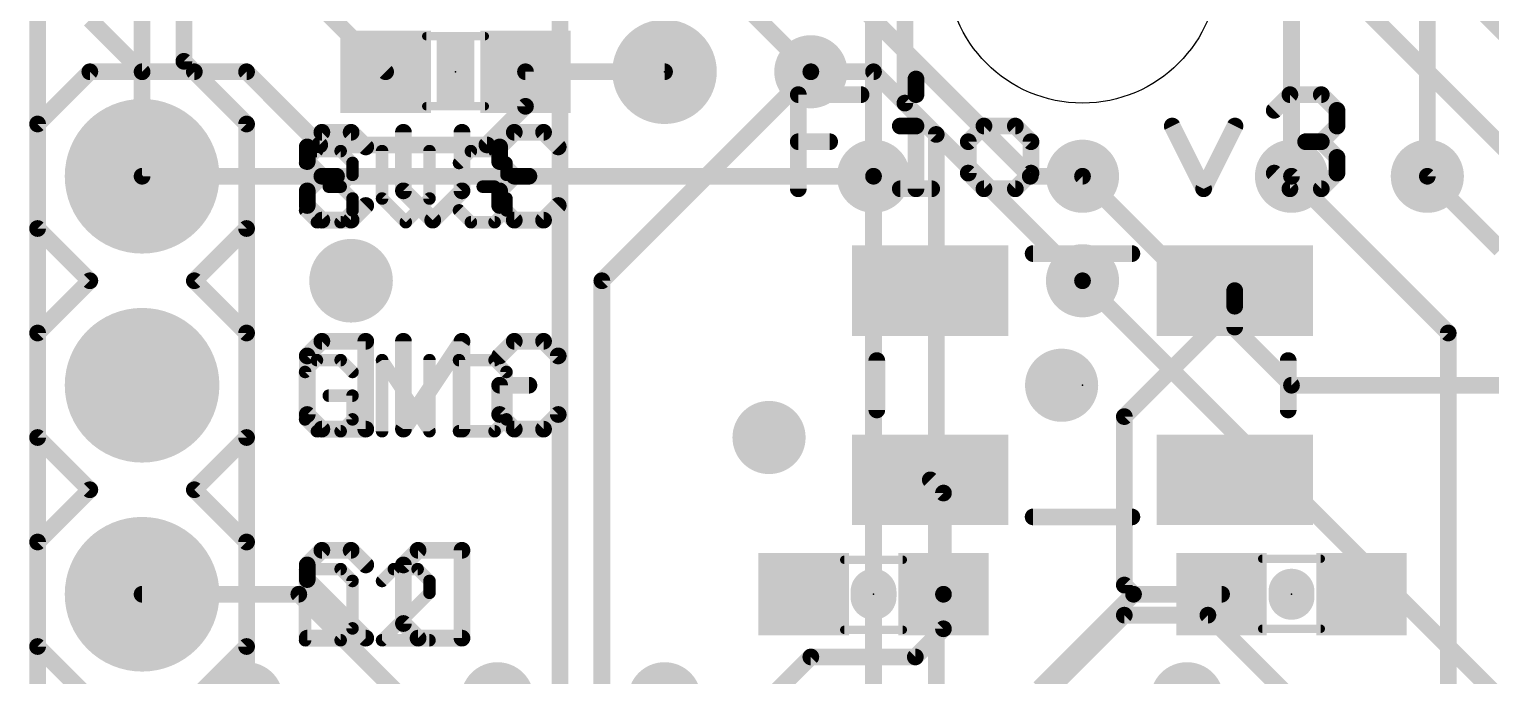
# Model space of a CAD drawing. Extents: x -20 to 87, y -16 to 68.
# Drawn here: x -0.1 to 17.66, y 28.22 to 36.08 of the extents above; entities that cross this region are included whole.
import ezdxf

# ---------------------------------------------------------------- set-up
doc = ezdxf.new("R2010")
doc.units = 0
for name, color, linetype in [('1', 12, 'CONTINUOUS'), ('16', 132, 'CONTINUOUS'), ('17', 110, 'CONTINUOUS'), ('18', 110, 'CONTINUOUS'), ('20', 53, 'CONTINUOUS'), ('21', 41, 'CONTINUOUS'), ('22', 40, 'CONTINUOUS'), ('23', 53, 'CONTINUOUS'), ('24', 53, 'CONTINUOUS'), ('51', 53, 'CONTINUOUS')]:
    doc.layers.add(name, color=color, linetype=linetype)

# ---------------------------------------------------------------- blocks, each defined once
blk = doc.blocks.new('RECT')
blk.add_solid([(-0.5, -0.5), (0.5, -0.5), (-0.5, 0.5), (0.5, 0.5)])
blk = doc.blocks.new('ROUNDP')
at = {"const_width": 0.5}
blk.add_lwpolyline([(0, -0.25, 1), (0, 0.25, 1), (0, -0.25)], format="xyb", dxfattribs=at)
blk = doc.blocks.new('PIE')
at = {"const_width": 0.5}
blk.add_lwpolyline([(0, -0.25, 1), (0, 0.25, 1), (0, -0.25)], format="xyb", dxfattribs=at)
blk = doc.blocks.new('ROUNDV')
at = {"const_width": 0.5}
blk.add_lwpolyline([(0, -0.25, 1), (0, 0.25, 1), (0, -0.25)], format="xyb", dxfattribs=at)

msp = doc.modelspace()

# ---------------------------------------------------------------- linework, layer by layer
at = {"layer": '1', "const_width": 0.2032}
for points in [[(18.415, 34.036), (12.192, 40.259)], [(14.224, 39.624), (19.685, 34.163)], [(8.255, 38.1), (12.065, 34.29)], [(9.398, 35.56), (8.128, 36.83)], [(3.29, 36.5), (4.23, 35.56)], [(1.27, 35.56), (0.635, 36.195)], [(1.27, 35.56), (2.54, 35.56)], [(2.54, 35.56), (3.429, 34.671)], [(5.93, 35.56), (7.62, 35.56)], [(5.93, 35.56), (5.93, 35.14)], [(9.398, 35.56), (10.16, 35.56)], [(10.16, 35.56), (12.7, 33.02)], [(5.93, 35.14), (5.461, 34.671)], [(5.461, 34.671), (3.429, 34.671)], [(10.16, 34.29), (1.27, 34.29)], [(12.065, 34.29), (12.7, 34.29)], [(17.145, 32.385), (15.24, 34.29)], [(16.891, 34.29), (17.78, 33.401)], [(14.55, 32.9), (14.55, 32.457)], [(14.55, 32.9), (14.55, 32.711)], [(14.55, 32.711), (13.208, 31.369)], [(17.145, 32.385), (17.145, 25.527)], [(13.208, 29.322), (13.208, 31.369)], [(11.01, 30.44), (10.85, 30.6)], [(11.01, 29.21), (11.01, 30.44)], [(3.175, 29.21), (1.27, 29.21)], [(9.271, 23.114), (3.175, 29.21)], [(11.01, 29.21), (11.01, 28.79)], [(13.32, 29.21), (12.177, 28.067)], [(13.208, 29.322), (13.32, 29.21)], [(14.39, 29.21), (13.32, 29.21)], [(11.01, 28.79), (10.668, 28.448)], [(8.255, 27.305), (9.398, 28.448)], [(9.398, 28.448), (10.668, 28.448)]]:
    msp.add_lwpolyline(points, dxfattribs=at)
at = {"layer": '1', "const_width": 0.1016}
for points in [[(1.27, 35.6108, 1), (1.27, 35.5092)], [(1.2341, 35.5241, 1), (1.3059, 35.5959)], [(2.5759, 35.5959, 1), (2.5041, 35.5241)], [(2.54, 35.5092, 1), (2.54, 35.6108)], [(4.1941, 35.5241, 1), (4.2659, 35.5959)], [(5.93, 35.6108, 1), (5.93, 35.5092)], [(5.9808, 35.56, 1), (5.8792, 35.56)], [(7.62, 35.5092, 1), (7.62, 35.6108)], [(9.398, 35.6108, 1), (9.398, 35.5092)], [(9.3621, 35.5241, 1), (9.4339, 35.5959)], [(10.1959, 35.5959, 1), (10.1241, 35.5241)], [(10.16, 35.5092, 1), (10.16, 35.6108)], [(5.8792, 35.14, 1), (5.9808, 35.14)], [(5.9659, 35.1041, 1), (5.8941, 35.1759)], [(3.429, 34.7218, 1), (3.429, 34.6202)], [(3.3931, 34.6351, 1), (3.4649, 34.7069)], [(5.4251, 34.7069, 1), (5.4969, 34.6351)], [(5.461, 34.6202, 1), (5.461, 34.7218)], [(1.27, 34.3408, 1), (1.27, 34.2392)], [(10.16, 34.2392, 1), (10.16, 34.3408)], [(12.065, 34.3408, 1), (12.065, 34.2392)], [(12.0291, 34.2541, 1), (12.1009, 34.3259)], [(12.7, 34.2392, 1), (12.7, 34.3408)], [(15.2759, 34.3259, 1), (15.2041, 34.2541)], [(16.9269, 34.3259, 1), (16.8551, 34.2541)], [(12.6641, 32.9841, 1), (12.7359, 33.0559)], [(14.6008, 32.9, 1), (14.4992, 32.9)], [(14.6008, 32.9, 1), (14.4992, 32.9)], [(14.4992, 32.711, 1), (14.6008, 32.711)], [(14.5859, 32.6751, 1), (14.5141, 32.7469)], [(14.4992, 32.457, 1), (14.6008, 32.457)], [(17.1958, 32.385, 1), (17.0942, 32.385)], [(17.1091, 32.3491, 1), (17.1809, 32.4209)], [(13.2588, 31.369, 1), (13.1572, 31.369)], [(13.1721, 31.4049, 1), (13.2439, 31.3331)], [(10.8859, 30.6359, 1), (10.8141, 30.5641)], [(11.0608, 30.44, 1), (10.9592, 30.44)], [(10.9741, 30.4041, 1), (11.0459, 30.4759)], [(1.27, 29.2608, 1), (1.27, 29.1592)], [(3.2109, 29.2459, 1), (3.1391, 29.1741)], [(3.175, 29.1592, 1), (3.175, 29.2608)], [(11.0608, 29.21, 1), (10.9592, 29.21)], [(13.2439, 29.3579, 1), (13.1721, 29.2861)], [(13.1572, 29.322, 1), (13.2588, 29.322)], [(13.32, 29.2608, 1), (13.32, 29.1592)], [(13.3559, 29.1741, 1), (13.2841, 29.2459)], [(14.39, 29.1592, 1), (14.39, 29.2608)], [(10.9592, 29.21, 1), (11.0608, 29.21)], [(13.2841, 29.1741, 1), (13.3559, 29.2459)], [(10.9592, 28.79, 1), (11.0608, 28.79)], [(11.0459, 28.7541, 1), (10.9741, 28.8259)], [(9.398, 28.4988, 1), (9.398, 28.3972)], [(9.4339, 28.4121, 1), (9.3621, 28.4839)], [(10.6321, 28.4839, 1), (10.7039, 28.4121)], [(10.668, 28.3972, 1), (10.668, 28.4988)]]:
    msp.add_lwpolyline(points, format="xyb", dxfattribs=at)
at = {"layer": '16', "const_width": 0.2032}
for points in [[(16.891, 51.435), (16.891, 34.29)], [(15.24, 50.8), (15.24, 34.29)], [(1.778, 35.687), (1.778, 48.26)], [(1.27, 34.29), (1.27, 43.7)], [(10.16, 41.91), (10.16, 34.29)], [(6.35, 22.225), (6.35, 39.624)], [(10.541, 35.179), (10.541, 39.37)], [(2.54, 34.925), (1.778, 35.687)], [(9.398, 35.56), (6.858, 33.02)], [(10.922, 34.798), (10.541, 35.179)], [(2.54, 27.94), (2.54, 34.925)], [(10.922, 25.146), (10.922, 34.798)], [(10.16, 34.29), (10.16, 24.765)], [(12.7, 34.29), (15.24, 31.75)], [(6.858, 33.02), (6.858, 24.1046)], [(12.7, 33.02), (17.78, 27.94)], [(15.24, 31.75), (19.05, 31.75)], [(13.208, 28.956), (12.319, 28.067)], [(14.224, 28.956), (13.208, 28.956)], [(15.24, 27.94), (14.224, 28.956)]]:
    msp.add_lwpolyline(points, dxfattribs=at)
at = {"layer": '16', "const_width": 0.1016}
for points in [[(1.8139, 35.7229, 1), (1.7421, 35.6511)], [(1.7272, 35.687, 1), (1.8288, 35.687)], [(9.4339, 35.5241, 1), (9.3621, 35.5959)], [(10.5769, 35.2149, 1), (10.5051, 35.1431)], [(10.4902, 35.179, 1), (10.5918, 35.179)], [(2.5908, 34.925, 1), (2.4892, 34.925)], [(2.5041, 34.8891, 1), (2.5759, 34.9609)], [(10.9728, 34.798, 1), (10.8712, 34.798)], [(10.8861, 34.7621, 1), (10.9579, 34.8339)], [(1.2192, 34.29, 1), (1.3208, 34.29)], [(10.2108, 34.29, 1), (10.1092, 34.29)], [(10.1092, 34.29, 1), (10.2108, 34.29)], [(12.7359, 34.3259, 1), (12.6641, 34.2541)], [(15.1892, 34.29, 1), (15.2908, 34.29)], [(16.8402, 34.29, 1), (16.9418, 34.29)], [(6.9088, 33.02, 1), (6.8072, 33.02)], [(6.8221, 33.0559, 1), (6.8939, 32.9841)], [(12.7359, 33.0559, 1), (12.6641, 32.9841)], [(15.24, 31.8008, 1), (15.24, 31.6992)], [(15.2041, 31.7141, 1), (15.2759, 31.7859)], [(13.208, 29.0068, 1), (13.208, 28.9052)], [(13.2439, 28.9201, 1), (13.1721, 28.9919)], [(14.2599, 28.9919, 1), (14.1881, 28.9201)], [(14.224, 28.9052, 1), (14.224, 29.0068)]]:
    msp.add_lwpolyline(points, format="xyb", dxfattribs=at)
at = {"layer": '20', "const_width": 0.2032}
msp.add_lwpolyline([(0, 0), (0, 43.18)], dxfattribs=at)
at = {"layer": '20'}
msp.add_circle((12.7, 36.83), 1.651, dxfattribs=at)
at = {"layer": '21'}
for points, const_width in [([(0.635, 35.56), (0, 34.925)], 0.2032), ([(1.905, 35.56), (0.635, 35.56)], 0.2032), ([(2.54, 34.925), (1.905, 35.56)], 0.2032), ([(10.6758, 35.4722), (10.6758, 35.2816)], 0.2032), ([(9.2456, 34.1376), (9.2456, 35.2816)], 0.2032), ([(9.2456, 35.2816), (10.0083, 35.2816)], 0.2032), ([(15.0302, 35.0909), (15.2209, 35.2816)], 0.2032), ([(15.2209, 35.2816), (15.6022, 35.2816)], 0.2032), ([(15.6022, 35.2816), (15.7929, 35.0909)], 0.2032), ([(15.7929, 35.0909), (15.7929, 34.9002)], 0.2032), ([(0, 33.655), (0, 34.925)], 0.2032), ([(2.54, 34.925), (2.54, 33.655)], 0.2032), ([(10.4852, 34.9002), (10.6758, 34.9002)], 0.2032), ([(10.6758, 34.9002), (10.6758, 34.1376)], 0.2032), ([(11.5022, 34.9002), (11.3115, 34.7096)], 0.2032), ([(11.8835, 34.9002), (11.5022, 34.9002)], 0.2032), ([(12.0742, 34.7096), (11.8835, 34.9002)], 0.2032), ([(13.7907, 34.9002), (14.172, 34.1376)], 0.2032), ([(14.172, 34.1376), (14.5533, 34.9002)], 0.2032), ([(15.7929, 34.9002), (15.6022, 34.7096)], 0.2032), ([(3.2512, 34.4515), (3.3953, 34.5955)], 0.1524), ([(3.3953, 34.5955), (3.6834, 34.5955)], 0.1524), ([(3.6834, 34.5955), (3.8274, 34.4515)], 0.1524), ([(4.1867, 34.5955), (4.1867, 34.0193)], 0.1524), ([(4.7629, 34.0193), (4.7629, 34.5955)], 0.1524), ([(5.1222, 34.4515), (5.2663, 34.5955)], 0.1524), ([(5.2663, 34.5955), (5.5544, 34.5955)], 0.1524), ([(5.5544, 34.5955), (5.6985, 34.4515)], 0.1524), ([(9.2456, 34.7096), (9.6269, 34.7096)], 0.2032), ([(11.3115, 34.7096), (11.3115, 34.3283)], 0.2032), ([(12.0742, 34.3283), (12.0742, 34.7096)], 0.2032), ([(15.6022, 34.7096), (15.4116, 34.7096)], 0.2032), ([(15.6022, 34.7096), (15.7929, 34.5189)], 0.2032), ([(3.8274, 34.4515), (3.8274, 34.3074)], 0.1524), ([(5.6985, 34.4515), (5.6985, 34.3074)], 0.1524), ([(15.7929, 34.5189), (15.7929, 34.3283)], 0.2032), ([(3.8274, 34.3074), (3.6834, 34.1634)], 0.1524), ([(5.6985, 34.3074), (5.5544, 34.1634)], 0.1524), ([(11.3115, 34.3283), (11.5022, 34.1376)], 0.2032), ([(11.8835, 34.1376), (12.0742, 34.3283)], 0.2032), ([(15.2209, 34.1376), (15.0302, 34.3283)], 0.2032), ([(15.7929, 34.3283), (15.6022, 34.1376)], 0.2032), ([(3.6834, 34.1634), (3.5393, 34.1634)], 0.1524), ([(3.6834, 34.1634), (3.8274, 34.0193)], 0.1524), ([(5.5544, 34.1634), (5.4104, 34.1634)], 0.1524), ([(5.5544, 34.1634), (5.6985, 34.0193)], 0.1524), ([(10.4852, 34.1376), (10.8665, 34.1376)], 0.2032), ([(11.5022, 34.1376), (11.8835, 34.1376)], 0.2032), ([(15.6022, 34.1376), (15.2209, 34.1376)], 0.2032), ([(3.3953, 33.7312), (3.2512, 33.8753)], 0.1524), ([(3.8274, 33.8753), (3.6834, 33.7312)], 0.1524), ([(3.8274, 34.0193), (3.8274, 33.8753)], 0.1524), ([(4.1867, 34.0193), (4.4748, 33.7312)], 0.1524), ([(4.4748, 33.7312), (4.7629, 34.0193)], 0.1524), ([(5.2663, 33.7312), (5.1222, 33.8753)], 0.1524), ([(5.6985, 33.8753), (5.5544, 33.7312)], 0.1524), ([(5.6985, 34.0193), (5.6985, 33.8753)], 0.1524), ([(0.635, 33.02), (0, 33.655)], 0.2032), ([(2.54, 33.655), (1.905, 33.02)], 0.2032), ([(3.6834, 33.7312), (3.3953, 33.7312)], 0.1524), ([(5.5544, 33.7312), (5.2663, 33.7312)], 0.1524), ([(12.1, 33.35), (13.3, 33.35)], 0.2032), ([(0, 32.385), (0.635, 33.02)], 0.2032), ([(1.905, 33.02), (2.54, 32.385)], 0.2032), ([(0, 31.115), (0, 32.385)], 0.2032), ([(2.54, 32.385), (2.54, 31.115)], 0.2032), ([(3.3953, 32.0555), (3.2512, 31.9115)], 0.1524), ([(3.2512, 31.9115), (3.2512, 31.3353)], 0.1524), ([(3.6834, 32.0555), (3.3953, 32.0555)], 0.1524), ([(3.8274, 31.9115), (3.6834, 32.0555)], 0.1524), ([(4.1867, 31.1912), (4.1867, 32.0555)], 0.1524), ([(4.1867, 32.0555), (4.7629, 31.1912)], 0.1524), ([(4.7629, 31.1912), (4.7629, 32.0555)], 0.1524), ([(5.1222, 32.0555), (5.1222, 31.1912)], 0.1524), ([(5.5544, 32.0555), (5.1222, 32.0555)], 0.1524), ([(5.6985, 31.9115), (5.5544, 32.0555)], 0.1524), ([(5.6985, 31.3353), (5.6985, 31.9115)], 0.1524), ([(10.2, 31.45), (10.2, 32.05)], 0.2032), ([(15.2, 31.45), (15.2, 32.05)], 0.2032), ([(3.8274, 31.6234), (3.5393, 31.6234)], 0.1524), ([(3.8274, 31.3353), (3.8274, 31.6234)], 0.1524), ([(3.2512, 31.3353), (3.3953, 31.1912)], 0.1524), ([(3.3953, 31.1912), (3.6834, 31.1912)], 0.1524), ([(3.6834, 31.1912), (3.8274, 31.3353)], 0.1524), ([(5.1222, 31.1912), (5.5544, 31.1912)], 0.1524), ([(5.5544, 31.1912), (5.6985, 31.3353)], 0.1524), ([(0.635, 30.48), (0, 31.115)], 0.2032), ([(2.54, 31.115), (1.905, 30.48)], 0.2032), ([(0, 29.845), (0.635, 30.48)], 0.2032), ([(1.905, 30.48), (2.54, 29.845)], 0.2032), ([(13.3, 30.15), (12.1, 30.15)], 0.2032), ([(0, 28.575), (0, 29.845)], 0.2032), ([(2.54, 29.845), (2.54, 28.575)], 0.2032), ([(3.2512, 29.5155), (3.2512, 28.6512)], 0.1524), ([(3.6834, 29.5155), (3.2512, 29.5155)], 0.1524), ([(3.8274, 29.3715), (3.6834, 29.5155)], 0.1524), ([(4.3308, 29.5155), (4.1867, 29.3715)], 0.1524), ([(4.6189, 29.5155), (4.3308, 29.5155)], 0.1524), ([(4.7629, 29.3715), (4.6189, 29.5155)], 0.1524), ([(10.16, 29.1795), (10.16, 29.2405)], 0.5588), ([(15.24, 29.2405), (15.24, 29.1795)], 0.5588), ([(3.8274, 28.7953), (3.8274, 29.3715)], 0.1524), ([(4.7629, 29.2274), (4.7629, 29.3715)], 0.1524), ([(4.1867, 28.6512), (4.7629, 29.2274)], 0.1524), ([(3.6834, 28.6512), (3.8274, 28.7953)], 0.1524), ([(0.635, 27.94), (0, 28.575)], 0.2032), ([(2.54, 28.575), (1.905, 27.94)], 0.2032), ([(3.2512, 28.6512), (3.6834, 28.6512)], 0.1524), ([(4.7629, 28.6512), (4.1867, 28.6512)], 0.1524)]:
    msp.add_lwpolyline(points, dxfattribs=dict(at, const_width=const_width))
for points, const_width in [([(0.635, 35.6108, 1), (0.635, 35.5092)], 0.1016), ([(0.6709, 35.5241, 1), (0.5991, 35.5959)], 0.1016), ([(1.9409, 35.5959, 1), (1.8691, 35.5241)], 0.1016), ([(1.905, 35.5092, 1), (1.905, 35.6108)], 0.1016), ([(10.7266, 35.4722, 1), (10.625, 35.4722)], 0.1016), ([(9.2964, 35.2816, 1), (9.1948, 35.2816)], 0.1016), ([(9.2456, 35.3324, 1), (9.2456, 35.2308)], 0.1016), ([(10.0083, 35.2308, 1), (10.0083, 35.3324)], 0.1016), ([(15.2209, 35.3324, 1), (15.2209, 35.2308)], 0.1016), ([(15.2568, 35.2457, 1), (15.185, 35.3175)], 0.1016), ([(15.6381, 35.3175, 1), (15.5663, 35.2457)], 0.1016), ([(15.6022, 35.2308, 1), (15.6022, 35.3324)], 0.1016), ([(10.625, 35.2816, 1), (10.7266, 35.2816)], 0.1016), ([(14.9943, 35.1268, 1), (15.0661, 35.055)], 0.1016), ([(15.8437, 35.0909, 1), (15.7421, 35.0909)], 0.1016), ([(15.757, 35.055, 1), (15.8288, 35.1268)], 0.1016), ([(0.0508, 34.925, 1), (-0.0508, 34.925)], 0.1016), ([(-0.0359, 34.9609, 1), (0.0359, 34.8891)], 0.1016), ([(2.5908, 34.925, 1), (2.4892, 34.925)], 0.1016), ([(2.5041, 34.8891, 1), (2.5759, 34.9609)], 0.1016), ([(10.4852, 34.9511, 1), (10.4852, 34.8494)], 0.1016), ([(10.7266, 34.9002, 1), (10.625, 34.9002)], 0.1016), ([(10.6758, 34.8494, 1), (10.6758, 34.9511)], 0.1016), ([(11.5022, 34.9511, 1), (11.5022, 34.8494)], 0.1016), ([(11.5381, 34.8643, 1), (11.4663, 34.9362)], 0.1016), ([(11.9194, 34.9362, 1), (11.8476, 34.8643)], 0.1016), ([(11.8835, 34.8494, 1), (11.8835, 34.9511)], 0.1016), ([(13.8361, 34.923, 1), (13.7452, 34.8775)], 0.1016), ([(14.5987, 34.8775, 1), (14.5079, 34.923)], 0.1016), ([(15.8288, 34.8643, 1), (15.757, 34.9362)], 0.1016), ([(15.7421, 34.9002, 1), (15.8437, 34.9002)], 0.1016), ([(3.3953, 34.6336, 1), (3.3953, 34.5574)], 0.0762), ([(3.4222, 34.5686, 1), (3.3683, 34.6225)], 0.0762), ([(3.7103, 34.6225, 1), (3.6564, 34.5686)], 0.0762), ([(3.6834, 34.5574, 1), (3.6834, 34.6336)], 0.0762), ([(4.2248, 34.5955, 1), (4.1486, 34.5955)], 0.0762), ([(4.801, 34.5955, 1), (4.7248, 34.5955)], 0.0762), ([(5.2663, 34.6336, 1), (5.2663, 34.5574)], 0.0762), ([(5.2932, 34.5686, 1), (5.2394, 34.6225)], 0.0762), ([(5.5813, 34.6225, 1), (5.5275, 34.5686)], 0.0762), ([(5.5544, 34.5574, 1), (5.5544, 34.6336)], 0.0762), ([(9.2456, 34.7604, 1), (9.2456, 34.6588)], 0.1016), ([(9.6269, 34.6588, 1), (9.6269, 34.7604)], 0.1016), ([(11.3623, 34.7096, 1), (11.2607, 34.7096)], 0.1016), ([(11.2756, 34.7455, 1), (11.3475, 34.6737)], 0.1016), ([(12.125, 34.7096, 1), (12.0234, 34.7096)], 0.1016), ([(12.0383, 34.6737, 1), (12.1101, 34.7455)], 0.1016), ([(15.4116, 34.7604, 1), (15.4116, 34.6588)], 0.1016), ([(15.6381, 34.7455, 1), (15.5663, 34.6737)], 0.1016), ([(15.5663, 34.7455, 1), (15.6381, 34.6737)], 0.1016), ([(15.6022, 34.6588, 1), (15.6022, 34.7604)], 0.1016), ([(3.2243, 34.4784, 1), (3.2781, 34.4245)], 0.0762), ([(3.8655, 34.4515, 1), (3.7893, 34.4515)], 0.0762), ([(3.8005, 34.4245, 1), (3.8544, 34.4784)], 0.0762), ([(5.0953, 34.4784, 1), (5.1492, 34.4245)], 0.0762), ([(5.7366, 34.4515, 1), (5.6604, 34.4515)], 0.0762), ([(5.6715, 34.4245, 1), (5.7254, 34.4784)], 0.0762), ([(15.8437, 34.5189, 1), (15.7421, 34.5189)], 0.1016), ([(15.757, 34.483, 1), (15.8288, 34.5548)], 0.1016), ([(3.7893, 34.3074, 1), (3.8655, 34.3074)], 0.0762), ([(3.8544, 34.2805, 1), (3.8005, 34.3344)], 0.0762), ([(5.6604, 34.3074, 1), (5.7366, 34.3074)], 0.0762), ([(5.7254, 34.2805, 1), (5.6715, 34.3344)], 0.0762), ([(11.3475, 34.3642, 1), (11.2756, 34.2923)], 0.1016), ([(11.2607, 34.3283, 1), (11.3623, 34.3283)], 0.1016), ([(12.0234, 34.3283, 1), (12.125, 34.3283)], 0.1016), ([(12.1101, 34.2923, 1), (12.0383, 34.3642)], 0.1016), ([(15.0661, 34.3642, 1), (14.9943, 34.2923)], 0.1016), ([(15.7421, 34.3283, 1), (15.8437, 34.3283)], 0.1016), ([(15.8288, 34.2923, 1), (15.757, 34.3642)], 0.1016), ([(3.5393, 34.2015, 1), (3.5393, 34.1253)], 0.0762), ([(3.7103, 34.1903, 1), (3.6564, 34.1364)], 0.0762), ([(3.6564, 34.1903, 1), (3.7103, 34.1364)], 0.0762), ([(3.6834, 34.1253, 1), (3.6834, 34.2015)], 0.0762), ([(5.4104, 34.2015, 1), (5.4104, 34.1253)], 0.0762), ([(5.5813, 34.1903, 1), (5.5275, 34.1364)], 0.0762), ([(5.5275, 34.1903, 1), (5.5813, 34.1364)], 0.0762), ([(5.5544, 34.1253, 1), (5.5544, 34.2015)], 0.0762), ([(9.1948, 34.1376, 1), (9.2964, 34.1376)], 0.1016), ([(10.4852, 34.1884, 1), (10.4852, 34.0868)], 0.1016), ([(10.625, 34.1376, 1), (10.7266, 34.1376)], 0.1016), ([(10.8665, 34.0868, 1), (10.8665, 34.1884)], 0.1016), ([(11.5022, 34.1884, 1), (11.5022, 34.0868)], 0.1016), ([(11.4663, 34.1017, 1), (11.5381, 34.1735)], 0.1016), ([(11.8476, 34.1735, 1), (11.9194, 34.1017)], 0.1016), ([(11.8835, 34.0868, 1), (11.8835, 34.1884)], 0.1016), ([(14.1266, 34.1603, 1), (14.2174, 34.1149)], 0.1016), ([(14.1266, 34.1149, 1), (14.2174, 34.1603)], 0.1016), ([(15.2209, 34.1884, 1), (15.2209, 34.0868)], 0.1016), ([(15.185, 34.1017, 1), (15.2568, 34.1735)], 0.1016), ([(15.5663, 34.1735, 1), (15.6381, 34.1017)], 0.1016), ([(15.6022, 34.0868, 1), (15.6022, 34.1884)], 0.1016), ([(3.2781, 33.9022, 1), (3.2243, 33.8483)], 0.0762), ([(3.8655, 34.0193, 1), (3.7893, 34.0193)], 0.0762), ([(3.8005, 33.9924, 1), (3.8544, 34.0463)], 0.0762), ([(3.8544, 33.8483, 1), (3.8005, 33.9022)], 0.0762), ([(4.2137, 34.0463, 1), (4.1598, 33.9924)], 0.0762), ([(4.1486, 34.0193, 1), (4.2248, 34.0193)], 0.0762), ([(4.7248, 34.0193, 1), (4.801, 34.0193)], 0.0762), ([(4.7899, 33.9924, 1), (4.736, 34.0463)], 0.0762), ([(5.1492, 33.9022, 1), (5.0953, 33.8483)], 0.0762), ([(5.7366, 34.0193, 1), (5.6604, 34.0193)], 0.0762), ([(5.6715, 33.9924, 1), (5.7254, 34.0463)], 0.0762), ([(5.7254, 33.8483, 1), (5.6715, 33.9022)], 0.0762), ([(0.0359, 33.6909, 1), (-0.0359, 33.6191)], 0.1016), ([(2.5759, 33.6191, 1), (2.5041, 33.6909)], 0.1016), ([(3.3953, 33.7693, 1), (3.3953, 33.6931)], 0.0762), ([(3.3683, 33.7043, 1), (3.4222, 33.7581)], 0.0762), ([(3.6564, 33.7581, 1), (3.7103, 33.7043)], 0.0762), ([(3.6834, 33.6931, 1), (3.6834, 33.7693)], 0.0762), ([(3.7893, 33.8753, 1), (3.8655, 33.8753)], 0.0762), ([(4.4479, 33.7581, 1), (4.5018, 33.7043)], 0.0762), ([(4.4479, 33.7043, 1), (4.5018, 33.7581)], 0.0762), ([(5.2663, 33.7693, 1), (5.2663, 33.6931)], 0.0762), ([(5.2394, 33.7043, 1), (5.2932, 33.7581)], 0.0762), ([(5.5275, 33.7581, 1), (5.5813, 33.7043)], 0.0762), ([(5.5544, 33.6931, 1), (5.5544, 33.7693)], 0.0762), ([(5.6604, 33.8753, 1), (5.7366, 33.8753)], 0.0762), ([(-0.0508, 33.655, 1), (0.0508, 33.655)], 0.1016), ([(2.4892, 33.655, 1), (2.5908, 33.655)], 0.1016), ([(12.1, 33.4008, 1), (12.1, 33.2992)], 0.1016), ([(13.3, 33.2992, 1), (13.3, 33.4008)], 0.1016), ([(0.6709, 32.9841, 1), (0.5991, 33.0559)], 0.1016), ([(0.5991, 32.9841, 1), (0.6709, 33.0559)], 0.1016), ([(1.9409, 33.0559, 1), (1.8691, 32.9841)], 0.1016), ([(1.8691, 33.0559, 1), (1.9409, 32.9841)], 0.1016), ([(0.0508, 32.385, 1), (-0.0508, 32.385)], 0.1016), ([(-0.0359, 32.4209, 1), (0.0359, 32.3491)], 0.1016), ([(2.5908, 32.385, 1), (2.4892, 32.385)], 0.1016), ([(2.5041, 32.3491, 1), (2.5759, 32.4209)], 0.1016), ([(3.2893, 31.9115, 1), (3.2131, 31.9115)], 0.0762), ([(3.2243, 31.9384, 1), (3.2781, 31.8845)], 0.0762), ([(3.3953, 32.0936, 1), (3.3953, 32.0174)], 0.0762), ([(3.4222, 32.0286, 1), (3.3683, 32.0825)], 0.0762), ([(3.7103, 32.0825, 1), (3.6564, 32.0286)], 0.0762), ([(3.6834, 32.0174, 1), (3.6834, 32.0936)], 0.0762), ([(3.8005, 31.8845, 1), (3.8544, 31.9384)], 0.0762), ([(4.2184, 32.0767, 1), (4.155, 32.0344)], 0.0762), ([(4.2248, 32.0555, 1), (4.1486, 32.0555)], 0.0762), ([(4.801, 32.0555, 1), (4.7248, 32.0555)], 0.0762), ([(5.1603, 32.0555, 1), (5.0841, 32.0555)], 0.0762), ([(5.1222, 32.0936, 1), (5.1222, 32.0174)], 0.0762), ([(5.5813, 32.0825, 1), (5.5275, 32.0286)], 0.0762), ([(5.5544, 32.0174, 1), (5.5544, 32.0936)], 0.0762), ([(5.7366, 31.9115, 1), (5.6604, 31.9115)], 0.0762), ([(5.6715, 31.8845, 1), (5.7254, 31.9384)], 0.0762), ([(10.2508, 32.05, 1), (10.1492, 32.05)], 0.1016), ([(15.2508, 32.05, 1), (15.1492, 32.05)], 0.1016), ([(3.5393, 31.6615, 1), (3.5393, 31.5853)], 0.0762), ([(3.8655, 31.6234, 1), (3.7893, 31.6234)], 0.0762), ([(3.8274, 31.5853, 1), (3.8274, 31.6615)], 0.0762), ([(10.1492, 31.45, 1), (10.2508, 31.45)], 0.1016), ([(15.1492, 31.45, 1), (15.2508, 31.45)], 0.1016), ([(3.2781, 31.3622, 1), (3.2243, 31.3083)], 0.0762), ([(3.2131, 31.3353, 1), (3.2893, 31.3353)], 0.0762), ([(3.3953, 31.2293, 1), (3.3953, 31.1531)], 0.0762), ([(3.6834, 31.1531, 1), (3.6834, 31.2293)], 0.0762), ([(3.7893, 31.3353, 1), (3.8655, 31.3353)], 0.0762), ([(3.8544, 31.3083, 1), (3.8005, 31.3622)], 0.0762), ([(5.1222, 31.2293, 1), (5.1222, 31.1531)], 0.0762), ([(5.5544, 31.1531, 1), (5.5544, 31.2293)], 0.0762), ([(5.6604, 31.3353, 1), (5.7366, 31.3353)], 0.0762), ([(5.7254, 31.3083, 1), (5.6715, 31.3622)], 0.0762), ([(0.0359, 31.1509, 1), (-0.0359, 31.0791)], 0.1016), ([(-0.0508, 31.115, 1), (0.0508, 31.115)], 0.1016), ([(2.4892, 31.115, 1), (2.5908, 31.115)], 0.1016), ([(2.5759, 31.0791, 1), (2.5041, 31.1509)], 0.1016), ([(3.3683, 31.1643, 1), (3.4222, 31.2181)], 0.0762), ([(3.6564, 31.2181, 1), (3.7103, 31.1643)], 0.0762), ([(4.1486, 31.1912, 1), (4.2248, 31.1912)], 0.0762), ([(4.7248, 31.1912, 1), (4.801, 31.1912)], 0.0762), ([(4.7312, 31.1701, 1), (4.7946, 31.2123)], 0.0762), ([(5.0841, 31.1912, 1), (5.1603, 31.1912)], 0.0762), ([(5.5275, 31.2181, 1), (5.5813, 31.1643)], 0.0762), ([(0.6709, 30.4441, 1), (0.5991, 30.5159)], 0.1016), ([(0.5991, 30.4441, 1), (0.6709, 30.5159)], 0.1016), ([(1.9409, 30.5159, 1), (1.8691, 30.4441)], 0.1016), ([(1.8691, 30.5159, 1), (1.9409, 30.4441)], 0.1016), ([(12.1, 30.2008, 1), (12.1, 30.0992)], 0.1016), ([(13.3, 30.0992, 1), (13.3, 30.2008)], 0.1016), ([(0.0508, 29.845, 1), (-0.0508, 29.845)], 0.1016), ([(-0.0359, 29.8809, 1), (0.0359, 29.8091)], 0.1016), ([(2.5908, 29.845, 1), (2.4892, 29.845)], 0.1016), ([(2.5041, 29.8091, 1), (2.5759, 29.8809)], 0.1016), ([(3.2893, 29.5155, 1), (3.2131, 29.5155)], 0.0762), ([(3.2512, 29.5536, 1), (3.2512, 29.4774)], 0.0762), ([(3.7103, 29.5425, 1), (3.6564, 29.4886)], 0.0762), ([(3.6834, 29.4774, 1), (3.6834, 29.5536)], 0.0762), ([(4.3308, 29.5536, 1), (4.3308, 29.4774)], 0.0762), ([(4.3577, 29.4886, 1), (4.3038, 29.5425)], 0.0762), ([(4.6458, 29.5425, 1), (4.5919, 29.4886)], 0.0762), ([(4.6189, 29.4774, 1), (4.6189, 29.5536)], 0.0762), ([(10.2997, 29.2405, 1), (10.0203, 29.2405)], 0.2794), ([(15.3797, 29.2405, 1), (15.1003, 29.2405)], 0.2794), ([(3.8655, 29.3715, 1), (3.7893, 29.3715)], 0.0762), ([(3.8005, 29.3445, 1), (3.8544, 29.3984)], 0.0762), ([(4.1598, 29.3984, 1), (4.2137, 29.3445)], 0.0762), ([(4.801, 29.3715, 1), (4.7248, 29.3715)], 0.0762), ([(4.736, 29.3445, 1), (4.7899, 29.3984)], 0.0762), ([(10.0203, 29.1795, 1), (10.2997, 29.1795)], 0.2794), ([(15.1003, 29.1795, 1), (15.3797, 29.1795)], 0.2794), ([(4.7248, 29.2274, 1), (4.801, 29.2274)], 0.0762), ([(4.7899, 29.2005, 1), (4.736, 29.2544)], 0.0762), ([(3.7893, 28.7953, 1), (3.8655, 28.7953)], 0.0762), ([(3.8544, 28.7683, 1), (3.8005, 28.8222)], 0.0762), ([(0.0359, 28.6109, 1), (-0.0359, 28.5391)], 0.1016), ([(-0.0508, 28.575, 1), (0.0508, 28.575)], 0.1016), ([(2.4892, 28.575, 1), (2.5908, 28.575)], 0.1016), ([(2.5759, 28.5391, 1), (2.5041, 28.6109)], 0.1016), ([(3.2512, 28.6893, 1), (3.2512, 28.6131)], 0.0762), ([(3.2131, 28.6512, 1), (3.2893, 28.6512)], 0.0762), ([(3.6564, 28.6781, 1), (3.7103, 28.6243)], 0.0762), ([(3.6834, 28.6131, 1), (3.6834, 28.6893)], 0.0762), ([(4.1867, 28.6893, 1), (4.1867, 28.6131)], 0.0762), ([(4.1598, 28.6781, 1), (4.2137, 28.6243)], 0.0762), ([(4.7629, 28.6131, 1), (4.7629, 28.6893)], 0.0762)]:
    msp.add_lwpolyline(points, format="xyb", dxfattribs=dict(at, const_width=const_width))
at = {"layer": '22', "const_width": 0.2032}
for points in [[(3.4549, 34.8243), (3.277, 34.6464)], [(3.8109, 34.8243), (3.4549, 34.8243)], [(3.9888, 34.6464), (3.8109, 34.8243)], [(4.4464, 34.1125), (4.4464, 34.8243)], [(5.1582, 34.8243), (5.1582, 34.1125)], [(5.7937, 34.8243), (5.6158, 34.6464)], [(6.1496, 34.8243), (5.7937, 34.8243)], [(6.3276, 34.6464), (6.1496, 34.8243)], [(3.277, 34.6464), (3.277, 34.4684)], [(5.6158, 34.6464), (5.6158, 34.4684)], [(3.277, 34.4684), (3.4549, 34.2905)], [(5.6158, 34.4684), (5.7937, 34.2905)], [(3.4549, 34.2905), (3.277, 34.1125)], [(3.4549, 34.2905), (3.6329, 34.2905)], [(5.7937, 34.2905), (5.6158, 34.1125)], [(5.7937, 34.2905), (5.9717, 34.2905)], [(3.277, 34.1125), (3.277, 33.9346)], [(4.8023, 33.7566), (4.4464, 34.1125)], [(5.1582, 34.1125), (4.8023, 33.7566)], [(5.6158, 34.1125), (5.6158, 33.9346)], [(3.277, 33.9346), (3.4549, 33.7566)], [(3.8109, 33.7566), (3.9888, 33.9346)], [(5.6158, 33.9346), (5.7937, 33.7566)], [(6.1496, 33.7566), (6.3276, 33.9346)], [(3.4549, 33.7566), (3.8109, 33.7566)], [(5.7937, 33.7566), (6.1496, 33.7566)], [(3.277, 32.1064), (3.4549, 32.2843)], [(3.4549, 32.2843), (3.9888, 32.2843)], [(3.9888, 32.2843), (3.9888, 31.2166)], [(5.1582, 32.2843), (4.4464, 31.2166)], [(4.4464, 31.2166), (4.4464, 32.2843)], [(5.1582, 31.2166), (5.1582, 32.2843)], [(5.6158, 32.1064), (5.7937, 32.2843)], [(5.7937, 32.2843), (6.1496, 32.2843)], [(6.1496, 32.2843), (6.3276, 32.1064)], [(3.277, 31.3946), (3.277, 32.1064)], [(6.3276, 32.1064), (6.3276, 31.3946)], [(5.6158, 31.3946), (5.6158, 31.7505)], [(5.6158, 31.7505), (5.9717, 31.7505)], [(3.4549, 31.2166), (3.277, 31.3946)], [(5.7937, 31.2166), (5.6158, 31.3946)], [(6.3276, 31.3946), (6.1496, 31.2166)], [(3.9888, 31.2166), (3.4549, 31.2166)], [(6.1496, 31.2166), (5.7937, 31.2166)], [(3.277, 29.5664), (3.4549, 29.7443)], [(3.4549, 29.7443), (3.8109, 29.7443)], [(3.8109, 29.7443), (3.9888, 29.5664)], [(4.4464, 29.5664), (4.6243, 29.7443)], [(4.6243, 29.7443), (5.1582, 29.7443)], [(5.1582, 29.7443), (5.1582, 28.6766)], [(3.277, 29.3884), (3.277, 29.5664)], [(4.4464, 28.8545), (4.4464, 29.5664)], [(3.9888, 28.6766), (3.277, 29.3884)], [(4.6243, 28.6766), (4.4464, 28.8545)], [(3.277, 28.6766), (3.9888, 28.6766)], [(5.1582, 28.6766), (4.6243, 28.6766)]]:
    msp.add_lwpolyline(points, dxfattribs=at)
at = {"layer": '22', "const_width": 0.1016}
for points in [[(3.4549, 34.8751, 1), (3.4549, 34.7735)], [(3.4909, 34.7884, 1), (3.419, 34.8602)], [(3.8468, 34.8602, 1), (3.7749, 34.7884)], [(3.8109, 34.7735, 1), (3.8109, 34.8751)], [(4.4972, 34.8243, 1), (4.3956, 34.8243)], [(5.209, 34.8243, 1), (5.1074, 34.8243)], [(5.7937, 34.8751, 1), (5.7937, 34.7735)], [(5.8297, 34.7884, 1), (5.7578, 34.8602)], [(6.1856, 34.8602, 1), (6.1137, 34.7884)], [(6.1496, 34.7735, 1), (6.1496, 34.8751)], [(3.3278, 34.6464, 1), (3.2262, 34.6464)], [(3.2411, 34.6823, 1), (3.3129, 34.6104)], [(3.9529, 34.6104, 1), (4.0247, 34.6823)], [(5.6666, 34.6464, 1), (5.565, 34.6464)], [(5.5799, 34.6823, 1), (5.6517, 34.6104)], [(6.2917, 34.6104, 1), (6.3635, 34.6823)], [(3.3129, 34.5043, 1), (3.2411, 34.4325)], [(3.2262, 34.4684, 1), (3.3278, 34.4684)], [(5.6517, 34.5043, 1), (5.5799, 34.4325)], [(5.565, 34.4684, 1), (5.6666, 34.4684)], [(3.4549, 34.3413, 1), (3.4549, 34.2397)], [(3.4909, 34.2545, 1), (3.419, 34.3264)], [(3.419, 34.2545, 1), (3.4909, 34.3264)], [(3.6329, 34.2397, 1), (3.6329, 34.3413)], [(5.7937, 34.3413, 1), (5.7937, 34.2397)], [(5.8297, 34.2545, 1), (5.7578, 34.3264)], [(5.7578, 34.2545, 1), (5.8297, 34.3264)], [(5.9717, 34.2397, 1), (5.9717, 34.3413)], [(3.3278, 34.1125, 1), (3.2262, 34.1125)], [(3.2411, 34.1484, 1), (3.3129, 34.0766)], [(4.4823, 34.1484, 1), (4.4105, 34.0766)], [(4.3956, 34.1125, 1), (4.4972, 34.1125)], [(5.1074, 34.1125, 1), (5.209, 34.1125)], [(5.1941, 34.0766, 1), (5.1223, 34.1484)], [(5.6666, 34.1125, 1), (5.565, 34.1125)], [(5.5799, 34.1484, 1), (5.6517, 34.0766)], [(3.3129, 33.9705, 1), (3.2411, 33.8986)], [(3.2262, 33.9346, 1), (3.3278, 33.9346)], [(4.0247, 33.8986, 1), (3.9529, 33.9705)], [(5.6517, 33.9705, 1), (5.5799, 33.8986)], [(5.565, 33.9346, 1), (5.6666, 33.9346)], [(6.3635, 33.8986, 1), (6.2917, 33.9705)], [(3.4549, 33.8074, 1), (3.4549, 33.7058)], [(3.419, 33.7207, 1), (3.4909, 33.7925)], [(3.7749, 33.7925, 1), (3.8468, 33.7207)], [(3.8109, 33.7058, 1), (3.8109, 33.8074)], [(4.7664, 33.7925, 1), (4.8382, 33.7207)], [(4.7664, 33.7207, 1), (4.8382, 33.7925)], [(5.7937, 33.8074, 1), (5.7937, 33.7058)], [(5.7578, 33.7207, 1), (5.8297, 33.7925)], [(6.1137, 33.7925, 1), (6.1856, 33.7207)], [(6.1496, 33.7058, 1), (6.1496, 33.8074)], [(3.4549, 32.3351, 1), (3.4549, 32.2335)], [(3.4909, 32.2484, 1), (3.419, 32.3202)], [(4.0396, 32.2843, 1), (3.938, 32.2843)], [(3.9888, 32.2335, 1), (3.9888, 32.3351)], [(4.4972, 32.2843, 1), (4.3956, 32.2843)], [(5.209, 32.2843, 1), (5.1074, 32.2843)], [(5.2005, 32.2561, 1), (5.1159, 32.3125)], [(5.7937, 32.3351, 1), (5.7937, 32.2335)], [(5.8297, 32.2484, 1), (5.7578, 32.3202)], [(6.1856, 32.3202, 1), (6.1137, 32.2484)], [(6.1496, 32.2335, 1), (6.1496, 32.3351)], [(3.3278, 32.1064, 1), (3.2262, 32.1064)], [(3.2411, 32.1423, 1), (3.3129, 32.0704)], [(5.5799, 32.1423, 1), (5.6517, 32.0704)], [(6.3784, 32.1064, 1), (6.2768, 32.1064)], [(6.2917, 32.0704, 1), (6.3635, 32.1423)], [(5.6666, 31.7505, 1), (5.565, 31.7505)], [(5.6158, 31.8013, 1), (5.6158, 31.6997)], [(5.9717, 31.6997, 1), (5.9717, 31.8013)], [(3.3129, 31.4305, 1), (3.2411, 31.3586)], [(3.2262, 31.3946, 1), (3.3278, 31.3946)], [(5.6517, 31.4305, 1), (5.5799, 31.3586)], [(5.565, 31.3946, 1), (5.6666, 31.3946)], [(6.2768, 31.3946, 1), (6.3784, 31.3946)], [(6.3635, 31.3586, 1), (6.2917, 31.4305)], [(3.4549, 31.2674, 1), (3.4549, 31.1658)], [(3.419, 31.1807, 1), (3.4909, 31.2525)], [(3.938, 31.2166, 1), (4.0396, 31.2166)], [(3.9888, 31.1658, 1), (3.9888, 31.2674)], [(4.4041, 31.2448, 1), (4.4887, 31.1884)], [(4.3956, 31.2166, 1), (4.4972, 31.2166)], [(5.1074, 31.2166, 1), (5.209, 31.2166)], [(5.7937, 31.2674, 1), (5.7937, 31.1658)], [(5.7578, 31.1807, 1), (5.8297, 31.2525)], [(6.1137, 31.2525, 1), (6.1856, 31.1807)], [(6.1496, 31.1658, 1), (6.1496, 31.2674)], [(3.4549, 29.7951, 1), (3.4549, 29.6935)], [(3.4909, 29.7084, 1), (3.419, 29.7802)], [(3.8468, 29.7802, 1), (3.7749, 29.7084)], [(3.8109, 29.6935, 1), (3.8109, 29.7951)], [(4.6243, 29.7951, 1), (4.6243, 29.6935)], [(4.6603, 29.7084, 1), (4.5884, 29.7802)], [(5.209, 29.7443, 1), (5.1074, 29.7443)], [(5.1582, 29.6935, 1), (5.1582, 29.7951)], [(3.3278, 29.5664, 1), (3.2262, 29.5664)], [(4.4972, 29.5664, 1), (4.3956, 29.5664)], [(3.2411, 29.6023, 1), (3.3129, 29.5304)], [(3.3129, 29.4243, 1), (3.2411, 29.3525)], [(3.9529, 29.5304, 1), (4.0247, 29.6023)], [(4.4105, 29.6023, 1), (4.4823, 29.5304)], [(3.2262, 29.3884, 1), (3.3278, 29.3884)], [(4.4823, 28.8905, 1), (4.4105, 28.8186)], [(3.277, 28.7274, 1), (3.277, 28.6258)], [(3.9888, 28.6258, 1), (3.9888, 28.7274)], [(4.3956, 28.8545, 1), (4.4972, 28.8545)], [(4.6243, 28.7274, 1), (4.6243, 28.6258)], [(5.1582, 28.6258, 1), (5.1582, 28.7274)], [(3.9529, 28.6407, 1), (4.0247, 28.7125)], [(4.5884, 28.6407, 1), (4.6603, 28.7125)], [(5.1074, 28.6766, 1), (5.209, 28.6766)]]:
    msp.add_lwpolyline(points, format="xyb", dxfattribs=at)
at = {"layer": '23'}
for p in [(5.08, 35.56), (1.27, 34.29), (12.7, 31.75), (10.16, 29.21), (15.24, 29.21)]:
    msp.add_point(p, dxfattribs=at)
at = {"layer": '24'}
msp.add_point((7.62, 35.56), dxfattribs=at)
at = {"layer": '51', "const_width": 0.1016}
for points in [[(4.724, 35.992), (5.436, 35.992)], [(4.724, 35.141), (5.436, 35.141)], [(10.516, 29.629), (9.804, 29.629)], [(14.884, 29.642), (15.596, 29.642)], [(10.516, 28.778), (9.804, 28.778)], [(14.884, 28.791), (15.596, 28.791)]]:
    msp.add_lwpolyline(points, dxfattribs=at)
at = {"layer": '51', "const_width": 0.0508}
for points in [[(4.724, 36.0174, 1), (4.724, 35.9666)], [(5.436, 35.9666, 1), (5.436, 36.0174)], [(4.724, 35.1664, 1), (4.724, 35.1156)], [(5.436, 35.1156, 1), (5.436, 35.1664)], [(9.804, 29.6544, 1), (9.804, 29.6036)], [(10.516, 29.6036, 1), (10.516, 29.6544)], [(14.884, 29.6674, 1), (14.884, 29.6166)], [(15.596, 29.6166, 1), (15.596, 29.6674)], [(9.804, 28.8034, 1), (9.804, 28.7526)], [(10.516, 28.7526, 1), (10.516, 28.8034)], [(14.884, 28.8164, 1), (14.884, 28.7656)], [(15.596, 28.7656, 1), (15.596, 28.8164)]]:
    msp.add_lwpolyline(points, format="xyb", dxfattribs=at)

# ---------------------------------------------------------------- block references
at = {"layer": '1', "xscale": 1.1}
for p in [(4.23, 35.56), (5.93, 35.56), (14.39, 29.21), (16.09, 29.21)]:
    msp.add_blockref('RECT', p, dxfattribs=at)
at = {"layer": '1', "xscale": 1.9, "yscale": 1.1, "rotation": 180}
for p in [(10.85, 32.9), (14.55, 32.9), (10.85, 30.6), (14.55, 30.6)]:
    msp.add_blockref('RECT', p, dxfattribs=at)
at = {"layer": '1', "xscale": 1.1, "rotation": 180}
for p in [(9.31, 29.21), (11.01, 29.21)]:
    msp.add_blockref('RECT', p, dxfattribs=at)
at = {"layer": '16', "xscale": 1.27, "yscale": 1.27}
msp.add_blockref('PIE', (7.62, 35.56), dxfattribs=at)
at = {"layer": '17', "xscale": 1.8796, "yscale": 1.8796}
for p in [(1.27, 34.29), (1.27, 34.29), (1.27, 31.75), (1.27, 31.75), (1.27, 29.21), (1.27, 29.21)]:
    msp.add_blockref('ROUNDP', p, dxfattribs=at)
at = {"layer": '18'}
for p, xscale, yscale in [((7.62, 35.56), 0.889, 0.889), ((7.62, 35.56), 0.889, 0.889), ((9.398, 35.56), 0.889, 0.889), ((9.398, 35.56), 0.889, 0.889), ((10.16, 34.29), 0.889, 0.889), ((10.16, 34.29), 0.889, 0.889), ((12.7, 34.29), 0.889, 0.889), ((12.7, 34.29), 0.889, 0.889), ((15.24, 34.29), 0.889, 0.889), ((15.24, 34.29), 0.889, 0.889), ((16.891, 34.29), 0.889, 0.889), ((16.891, 34.29), 0.889, 0.889), ((3.81, 33.02), 1.016, 1.016), ((3.81, 33.02), 1.016, 1.016), ((12.7, 33.02), 0.889, 0.889), ((12.7, 33.02), 0.889, 0.889), ((12.446, 31.75), 0.889, 0.889), ((12.446, 31.75), 0.889, 0.889), ((8.89, 31.115), 0.889, 0.889), ((8.89, 31.115), 0.889, 0.889), ((2.54, 27.94), 0.889, 0.889), ((2.54, 27.94), 0.889, 0.889), ((5.588, 27.94), 0.889, 0.889), ((5.588, 27.94), 0.889, 0.889), ((7.62, 27.94), 0.889, 0.889), ((7.62, 27.94), 0.889, 0.889), ((13.97, 27.94), 0.889, 0.889), ((13.97, 27.94), 0.889, 0.889)]:
    msp.add_blockref('ROUNDV', p, dxfattribs=dict(at, xscale=xscale, yscale=yscale))
at = {"layer": '21', "xscale": 0.4572, "yscale": 0.762}
msp.add_blockref('RECT', (5.08, 35.56), dxfattribs=at)
at = {"layer": '51', "xscale": 0.5001, "yscale": 0.95}
for p in [(4.4919, 35.5651), (5.6603, 35.5651), (14.6519, 29.2151), (15.8203, 29.2151)]:
    msp.add_blockref('RECT', p, dxfattribs=at)
at = {"layer": '51'}
for p, xscale, yscale, rotation in [((1.27, 34.29), 0.508, 0.508, 270), ((1.27, 31.75), 0.508, 0.508, 270), ((9.5798, 29.2049), 0.5001, 0.95, 180), ((10.7482, 29.2049), 0.5001, 0.95, 180), ((1.27, 29.21), 0.508, 0.508, 270)]:
    msp.add_blockref('RECT', p, dxfattribs=dict(at, xscale=xscale, yscale=yscale, rotation=rotation))

doc.saveas('drawing.dxf')
